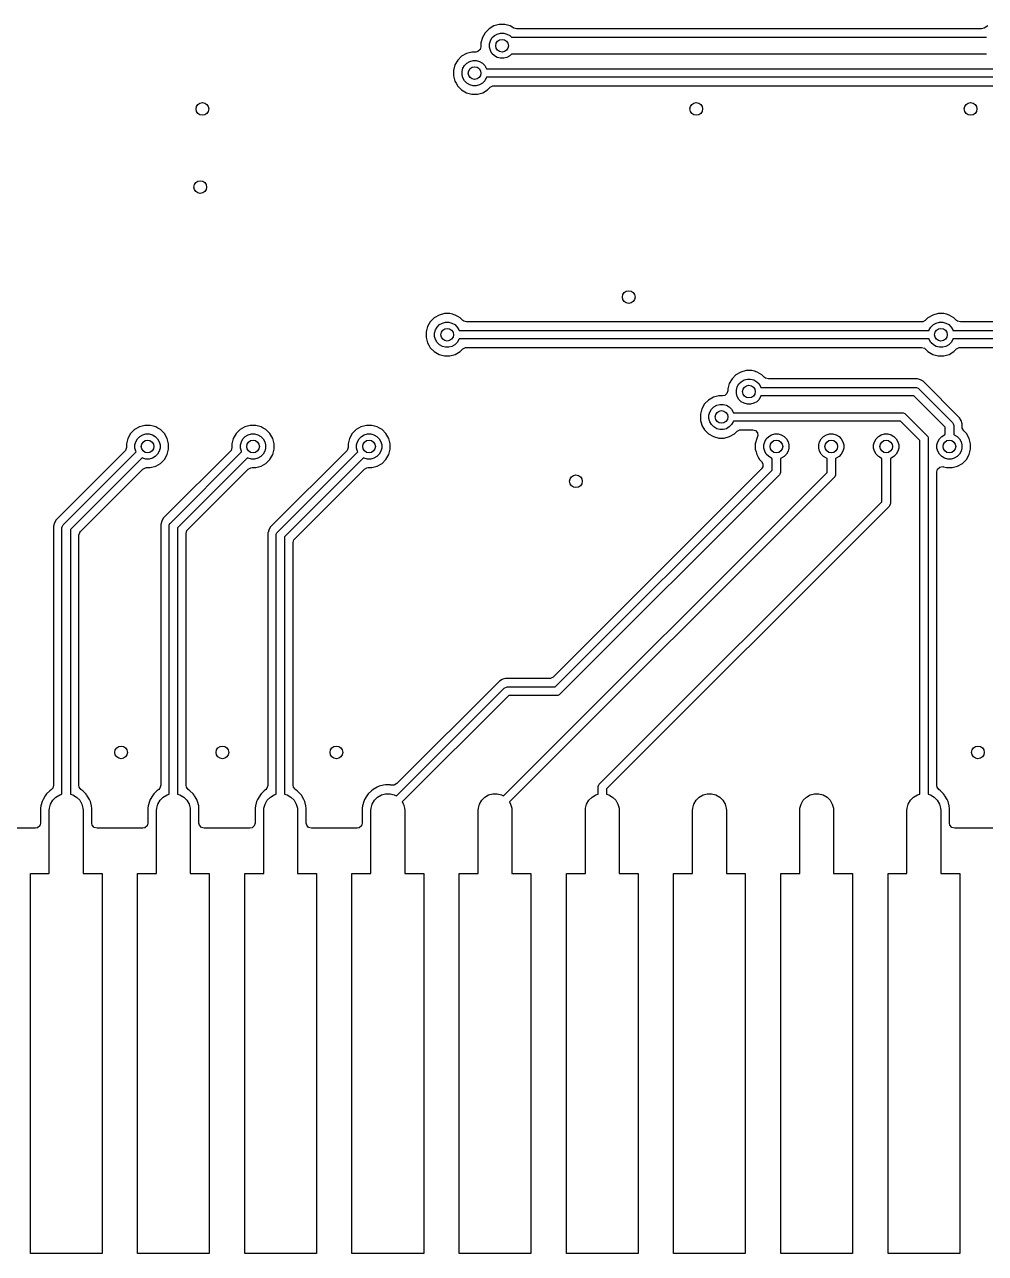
# Model space of a CAD drawing. Header units: inches. Extents: x 2.9 to 6.6, y -4.54 to -2.01.
# Drawn here: x 4.224 to 5.12, y -4.54 to -3.394 of the extents above; entities that cross this region are included whole.
import ezdxf

# ---------------------------------------------------------------- set-up
doc = ezdxf.new("R2010")
doc.units = ezdxf.units.IN
doc.header["$MEASUREMENT"] = 0
doc.layers.add('BLACK', color=7, linetype='CONTINUOUS')

msp = doc.modelspace()

# ---------------------------------------------------------------- linework, layer by layer
at = {"layer": 'BLACK', "linetype": 'CONTINUOUS'}
for p, q in [((4.6667, -3.3937), (4.6617, -3.395)), ((4.6719, -3.3937), (4.6667, -3.3937)), ((4.6769, -3.395), (4.6719, -3.3937)), ((4.6535, -3.4013), (4.6509, -3.4058)), ((4.6572, -3.3976), (4.6535, -3.4013)), ((4.6535, -3.4013), (4.6535, -3.4013)), ((4.6617, -3.395), (4.6572, -3.3976)), ((4.6572, -3.3976), (4.6572, -3.3976)), ((4.6599, -3.4062), (4.6621, -3.404)), ((4.6621, -3.404), (4.6648, -3.4025)), ((4.6648, -3.4025), (4.6677, -3.4017)), ((4.6677, -3.4017), (4.6708, -3.4017)), ((4.6708, -3.4017), (4.6738, -3.4025)), ((4.6738, -3.4025), (4.6765, -3.404)), ((4.6765, -3.404), (4.678, -3.4055)), ((4.6803, -3.397), (4.6769, -3.395)), ((4.6769, -3.395), (4.6769, -3.395)), ((4.6769, -3.395), (4.6769, -3.395)), ((4.678, -3.4055), (5.1212, -3.4055)), ((4.6827, -3.3976), (4.6803, -3.397)), ((5.1165, -3.3976), (4.6827, -3.3976)), ((5.119, -3.397), (5.1165, -3.3976)), ((5.1223, -3.395), (5.119, -3.397)), ((4.6488, -3.417), (4.6467, -3.4188)), ((4.6496, -3.4144), (4.6488, -3.417)), ((4.6509, -3.4058), (4.6496, -3.4108)), ((4.6496, -3.4108), (4.6496, -3.4144)), ((4.6576, -3.4118), (4.6584, -3.4089)), ((4.6576, -3.4149), (4.6576, -3.4118)), ((4.6584, -3.4179), (4.6576, -3.4149)), ((4.6584, -3.4089), (4.6599, -3.4062)), ((4.6279, -3.4269), (4.6253, -3.4314)), ((4.6316, -3.4232), (4.6279, -3.4269)), ((4.6279, -3.4269), (4.6279, -3.4269)), ((4.6361, -3.4206), (4.6316, -3.4232)), ((4.6316, -3.4232), (4.6316, -3.4232)), ((4.6411, -3.4193), (4.6361, -3.4206)), ((4.6365, -3.4296), (4.6392, -3.4281)), ((4.6392, -3.4281), (4.6422, -3.4273)), ((4.6447, -3.4193), (4.6411, -3.4193)), ((4.6422, -3.4273), (4.6452, -3.4273)), ((4.6467, -3.4188), (4.6447, -3.4193)), ((4.6452, -3.4273), (4.6482, -3.4281)), ((4.6482, -3.4281), (4.6509, -3.4296)), ((4.6599, -3.4206), (4.6584, -3.4179)), ((4.6621, -3.4228), (4.6599, -3.4206)), ((4.6648, -3.4243), (4.6621, -3.4228)), ((4.6677, -3.4251), (4.6648, -3.4243)), ((4.6708, -3.4251), (4.6677, -3.4251)), ((4.6738, -3.4243), (4.6708, -3.4251)), ((4.6765, -3.4228), (4.6738, -3.4243)), ((4.678, -3.4213), (4.6765, -3.4228)), ((5.1212, -3.4213), (4.678, -3.4213)), ((4.6253, -3.4314), (4.624, -3.4364)), ((4.624, -3.4364), (4.624, -3.4416)), ((4.632, -3.4374), (4.6328, -3.4345)), ((4.632, -3.4405), (4.632, -3.4374)), ((4.6328, -3.4345), (4.6343, -3.4318)), ((4.6343, -3.4318), (4.6365, -3.4296)), ((4.6509, -3.4296), (4.6531, -3.4318)), ((4.6531, -3.4318), (4.6546, -3.4345)), ((4.6546, -3.4345), (4.6548, -3.435)), ((4.6548, -3.435), (5.9767, -3.435)), ((4.624, -3.4416), (4.6253, -3.4466)), ((4.6253, -3.4466), (4.6264, -3.4484)), ((4.6264, -3.4484), (4.6279, -3.4511)), ((4.6279, -3.4511), (4.6316, -3.4547)), ((4.6328, -3.4435), (4.632, -3.4405)), ((4.6343, -3.4462), (4.6328, -3.4435)), ((4.6365, -3.4483), (4.6343, -3.4462)), ((4.6392, -3.4499), (4.6365, -3.4483)), ((4.6422, -3.4507), (4.6392, -3.4499)), ((4.6452, -3.4507), (4.6422, -3.4507)), ((4.6482, -3.4499), (4.6452, -3.4507)), ((4.6509, -3.4483), (4.6482, -3.4499)), ((4.6531, -3.4462), (4.6509, -3.4483)), ((4.6546, -3.4435), (4.6531, -3.4462)), ((4.6548, -3.4429), (4.6546, -3.4435)), ((5.9783, -3.4429), (4.6548, -3.4429)), ((4.6583, -3.4522), (4.6607, -3.4509)), ((4.6607, -3.4509), (4.6618, -3.4508)), ((4.6618, -3.4508), (5.9799, -3.4508)), ((4.6316, -3.4547), (4.6361, -3.4573)), ((4.6361, -3.4573), (4.6411, -3.4587)), ((4.6411, -3.4587), (4.6411, -3.4587)), ((4.6411, -3.4587), (4.6463, -3.4587)), ((4.6463, -3.4587), (4.6513, -3.4573)), ((4.6463, -3.4587), (4.6463, -3.4587)), ((4.6513, -3.4573), (4.6558, -3.4547)), ((4.6558, -3.4547), (4.6583, -3.4522)), ((4.606, -3.6673), (4.6023, -3.671)), ((4.6105, -3.6647), (4.606, -3.6673)), ((4.606, -3.6673), (4.606, -3.6673)), ((4.6155, -3.6634), (4.6105, -3.6647)), ((4.6207, -3.6634), (4.6155, -3.6634)), ((4.6232, -3.664), (4.6207, -3.6634)), ((4.6257, -3.6647), (4.6232, -3.664)), ((4.628, -3.666), (4.6257, -3.6647)), ((4.6302, -3.6673), (4.628, -3.666)), ((4.6327, -3.6698), (4.6302, -3.6673)), ((4.6302, -3.6673), (4.6302, -3.6673)), ((5.0666, -3.6673), (5.0641, -3.6698)), ((5.0711, -3.6647), (5.0666, -3.6673)), ((5.0666, -3.6673), (5.0666, -3.6673)), ((5.0761, -3.6634), (5.0711, -3.6647)), ((5.0813, -3.6634), (5.0761, -3.6634)), ((5.0838, -3.664), (5.0813, -3.6634)), ((5.0863, -3.6647), (5.0838, -3.664)), ((5.0886, -3.666), (5.0863, -3.6647)), ((5.0908, -3.6673), (5.0886, -3.666)), ((5.0933, -3.6698), (5.0908, -3.6673)), ((5.0908, -3.6673), (5.0908, -3.6673)), ((4.5997, -3.6755), (4.5984, -3.6805)), ((4.5984, -3.6805), (4.5984, -3.6857)), ((4.6023, -3.671), (4.5997, -3.6755)), ((4.6023, -3.671), (4.6023, -3.671)), ((4.6064, -3.6815), (4.6072, -3.6786)), ((4.6072, -3.6786), (4.6087, -3.6759)), ((4.6087, -3.6759), (4.6109, -3.6737)), ((4.6109, -3.6737), (4.6136, -3.6722)), ((4.6136, -3.6722), (4.6166, -3.6714)), ((4.6166, -3.6714), (4.6197, -3.6714)), ((4.6197, -3.6714), (4.6226, -3.6722)), ((4.6226, -3.6722), (4.6253, -3.6737)), ((4.6253, -3.6737), (4.6275, -3.6759)), ((4.6275, -3.6759), (4.629, -3.6786)), ((4.629, -3.6786), (4.6292, -3.6791)), ((4.6292, -3.6791), (5.0677, -3.6791)), ((4.6335, -3.6705), (4.6327, -3.6698)), ((4.6362, -3.6712), (4.6335, -3.6705)), ((5.0607, -3.6712), (4.6362, -3.6712)), ((5.0617, -3.6711), (5.0607, -3.6712)), ((5.0641, -3.6698), (5.0617, -3.6711)), ((5.0677, -3.6791), (5.0678, -3.6786)), ((5.0678, -3.6786), (5.0694, -3.6759)), ((5.0694, -3.6759), (5.0716, -3.6737)), ((5.0716, -3.6737), (5.0742, -3.6722)), ((5.0742, -3.6722), (5.0772, -3.6714)), ((5.0772, -3.6714), (5.0803, -3.6714)), ((5.0803, -3.6714), (5.0833, -3.6722)), ((5.0833, -3.6722), (5.0859, -3.6737)), ((5.0859, -3.6737), (5.0881, -3.6759)), ((5.0881, -3.6759), (5.0897, -3.6786)), ((5.0897, -3.6786), (5.0898, -3.6791)), ((5.0898, -3.6791), (5.5303, -3.6791)), ((5.0942, -3.6705), (5.0933, -3.6698)), ((5.0968, -3.6712), (5.0942, -3.6705)), ((5.5233, -3.6712), (5.0968, -3.6712)), ((4.5984, -3.6857), (4.5997, -3.6907)), ((4.5997, -3.6907), (4.601, -3.6929)), ((4.6064, -3.6846), (4.6064, -3.6815)), ((4.6072, -3.6876), (4.6064, -3.6846)), ((4.6087, -3.6903), (4.6072, -3.6876)), ((4.6109, -3.6924), (4.6087, -3.6903)), ((4.6275, -3.6903), (4.6253, -3.6924)), ((4.629, -3.6876), (4.6275, -3.6903)), ((4.6292, -3.687), (4.629, -3.6876)), ((5.0677, -3.687), (4.6292, -3.687)), ((5.0678, -3.6876), (5.0677, -3.687)), ((5.0694, -3.6903), (5.0678, -3.6876)), ((5.0716, -3.6924), (5.0694, -3.6903)), ((5.0881, -3.6903), (5.0859, -3.6924)), ((5.0897, -3.6876), (5.0881, -3.6903)), ((5.0898, -3.687), (5.0897, -3.6876)), ((5.5303, -3.687), (5.0898, -3.687)), ((4.601, -3.6929), (4.6023, -3.6952)), ((4.6023, -3.6952), (4.606, -3.6988)), ((4.606, -3.6988), (4.6105, -3.7014)), ((4.6105, -3.7014), (4.6155, -3.7028)), ((4.6136, -3.694), (4.6109, -3.6924)), ((4.6166, -3.6948), (4.6136, -3.694)), ((4.6155, -3.7028), (4.6155, -3.7028)), ((4.6155, -3.7028), (4.6207, -3.7028)), ((4.6197, -3.6948), (4.6166, -3.6948)), ((4.6226, -3.694), (4.6197, -3.6948)), ((4.6207, -3.7028), (4.6257, -3.7014)), ((4.6207, -3.7028), (4.6207, -3.7028)), ((4.6253, -3.6924), (4.6226, -3.694)), ((4.6257, -3.7014), (4.6302, -3.6988)), ((4.6302, -3.6988), (4.6327, -3.6963)), ((4.6327, -3.6963), (4.6351, -3.695)), ((4.6351, -3.695), (4.6362, -3.6949)), ((4.6362, -3.6949), (5.0607, -3.6949)), ((5.0607, -3.6949), (5.0633, -3.6957)), ((5.0633, -3.6957), (5.0641, -3.6963)), ((5.0641, -3.6963), (5.0666, -3.6988)), ((5.0666, -3.6988), (5.0711, -3.7014)), ((5.0711, -3.7014), (5.0761, -3.7028)), ((5.0742, -3.694), (5.0716, -3.6924)), ((5.0772, -3.6948), (5.0742, -3.694)), ((5.0761, -3.7028), (5.0761, -3.7028)), ((5.0761, -3.7028), (5.0813, -3.7028)), ((5.0803, -3.6948), (5.0772, -3.6948)), ((5.0833, -3.694), (5.0803, -3.6948)), ((5.0813, -3.7028), (5.0863, -3.7014)), ((5.0813, -3.7028), (5.0813, -3.7028)), ((5.0859, -3.6924), (5.0833, -3.694)), ((5.0863, -3.7014), (5.0908, -3.6988)), ((5.0908, -3.6988), (5.0933, -3.6963)), ((5.0933, -3.6963), (5.0958, -3.695)), ((5.0958, -3.695), (5.0968, -3.6949)), ((5.0968, -3.6949), (5.5233, -3.6949)), ((4.8838, -3.7241), (4.8812, -3.7286)), ((4.8875, -3.7205), (4.8838, -3.7241)), ((4.8838, -3.7241), (4.8838, -3.7241)), ((4.892, -3.7179), (4.8875, -3.7205)), ((4.8875, -3.7205), (4.8875, -3.7205)), ((4.897, -3.7165), (4.892, -3.7179)), ((4.8924, -3.7269), (4.8951, -3.7253)), ((4.8951, -3.7253), (4.8981, -3.7245)), ((4.9022, -3.7165), (4.897, -3.7165)), ((4.8981, -3.7245), (4.9011, -3.7245)), ((4.9011, -3.7245), (4.9041, -3.7253)), ((4.9047, -3.7172), (4.9022, -3.7165)), ((4.9041, -3.7253), (4.9068, -3.7269)), ((4.9072, -3.7179), (4.9047, -3.7172)), ((4.9095, -3.7192), (4.9072, -3.7179)), ((4.9117, -3.7205), (4.9095, -3.7192)), ((4.9142, -3.723), (4.9117, -3.7205)), ((4.9117, -3.7205), (4.9117, -3.7205)), ((4.915, -3.7236), (4.9142, -3.723)), ((4.9177, -3.7244), (4.915, -3.7236)), ((5.0567, -3.7244), (4.9177, -3.7244)), ((5.0587, -3.7249), (5.0567, -3.7244)), ((5.0567, -3.7244), (5.0567, -3.7244)), ((5.0597, -3.7252), (5.0587, -3.7249)), ((5.062, -3.7265), (5.0597, -3.7252)), ((5.0597, -3.7252), (5.0597, -3.7252)), ((5.0624, -3.7268), (5.062, -3.7265)), ((5.062, -3.7265), (5.062, -3.7265)), ((5.0961, -3.7605), (5.0624, -3.7268)), ((5.0624, -3.7268), (5.0624, -3.7268)), ((4.8791, -3.7379), (4.877, -3.7397)), ((4.8799, -3.7353), (4.8791, -3.7379)), ((4.8812, -3.7286), (4.8799, -3.7336)), ((4.8799, -3.7336), (4.8799, -3.7353)), ((4.8879, -3.7347), (4.8887, -3.7317)), ((4.8879, -3.7378), (4.8879, -3.7347)), ((4.8887, -3.7407), (4.8879, -3.7378)), ((4.8887, -3.7317), (4.8902, -3.729)), ((4.8902, -3.729), (4.8924, -3.7269)), ((4.9068, -3.7269), (4.909, -3.729)), ((4.909, -3.729), (4.9105, -3.7317)), ((4.9105, -3.7317), (4.9107, -3.7323)), ((4.9107, -3.7323), (5.0551, -3.7323)), ((5.0551, -3.7323), (5.0559, -3.7324)), ((5.0559, -3.7324), (5.0573, -3.7329)), ((5.0573, -3.7329), (5.0579, -3.7334)), ((5.0579, -3.7334), (5.0894, -3.7649)), ((4.8582, -3.7477), (4.8557, -3.7522)), ((4.8619, -3.7441), (4.8582, -3.7477)), ((4.8582, -3.7477), (4.8582, -3.7477)), ((4.8664, -3.7415), (4.8619, -3.7441)), ((4.8619, -3.7441), (4.8619, -3.7441)), ((4.8714, -3.7401), (4.8664, -3.7415)), ((4.8668, -3.7505), (4.8695, -3.7489)), ((4.8695, -3.7489), (4.8725, -3.7481)), ((4.875, -3.7401), (4.8714, -3.7401)), ((4.8725, -3.7481), (4.8756, -3.7481)), ((4.877, -3.7397), (4.875, -3.7401)), ((4.8756, -3.7481), (4.8785, -3.7489)), ((4.8785, -3.7489), (4.8812, -3.7505)), ((4.8902, -3.7434), (4.8887, -3.7407)), ((4.8924, -3.7456), (4.8902, -3.7434)), ((4.8951, -3.7471), (4.8924, -3.7456)), ((4.8981, -3.7479), (4.8951, -3.7471)), ((4.9011, -3.7479), (4.8981, -3.7479)), ((4.9041, -3.7471), (4.9011, -3.7479)), ((4.9068, -3.7456), (4.9041, -3.7471)), ((4.909, -3.7434), (4.9068, -3.7456)), ((4.9105, -3.7407), (4.909, -3.7434)), ((4.9107, -3.7402), (4.9105, -3.7407)), ((5.0535, -3.7402), (4.9107, -3.7402)), ((5.0827, -3.7693), (5.0535, -3.7402)), ((4.8557, -3.7522), (4.8543, -3.7572)), ((4.8543, -3.7572), (4.8543, -3.7624)), ((4.8623, -3.7583), (4.8631, -3.7553)), ((4.8623, -3.7614), (4.8623, -3.7583)), ((4.8631, -3.7553), (4.8646, -3.7527)), ((4.8646, -3.7527), (4.8668, -3.7505)), ((4.8812, -3.7505), (4.8834, -3.7527)), ((4.8834, -3.7527), (4.8849, -3.7553)), ((4.8849, -3.7553), (4.8851, -3.7559)), ((4.8851, -3.7559), (5.0427, -3.7559)), ((5.0427, -3.7559), (5.0435, -3.756)), ((5.0435, -3.756), (5.0449, -3.7566)), ((5.0449, -3.7566), (5.0455, -3.7571)), ((5.0455, -3.7571), (5.0658, -3.7774)), ((5.0976, -3.7632), (5.0961, -3.7605)), ((5.0961, -3.7605), (5.0961, -3.7605)), ((4.3265, -3.7716), (4.3228, -3.7753)), ((4.331, -3.769), (4.3265, -3.7716)), ((4.3265, -3.7716), (4.3265, -3.7716)), ((4.336, -3.7677), (4.331, -3.769)), ((4.3412, -3.7677), (4.336, -3.7677)), ((4.3437, -3.7684), (4.3412, -3.7677)), ((4.3462, -3.769), (4.3437, -3.7684)), ((4.3482, -3.7702), (4.3462, -3.769)), ((4.3507, -3.7716), (4.3482, -3.7702)), ((4.3544, -3.7753), (4.3507, -3.7716)), ((4.4249, -3.7716), (4.4212, -3.7753)), ((4.4294, -3.769), (4.4249, -3.7716)), ((4.4249, -3.7716), (4.4249, -3.7716)), ((4.4344, -3.7677), (4.4294, -3.769)), ((4.4396, -3.7677), (4.4344, -3.7677)), ((4.4421, -3.7684), (4.4396, -3.7677)), ((4.4446, -3.769), (4.4421, -3.7684)), ((4.4466, -3.7702), (4.4446, -3.769)), ((4.4491, -3.7716), (4.4466, -3.7702)), ((4.4528, -3.7753), (4.4491, -3.7716)), ((4.5332, -3.7716), (4.5295, -3.7753)), ((4.5377, -3.769), (4.5332, -3.7716)), ((4.5332, -3.7716), (4.5332, -3.7716)), ((4.5427, -3.7677), (4.5377, -3.769)), ((4.5479, -3.7677), (4.5427, -3.7677)), ((4.5504, -3.7684), (4.5479, -3.7677)), ((4.5529, -3.769), (4.5504, -3.7684)), ((4.5549, -3.7702), (4.5529, -3.769)), ((4.5574, -3.7716), (4.5549, -3.7702)), ((4.561, -3.7753), (4.5574, -3.7716)), ((4.8543, -3.7624), (4.8545, -3.7632)), ((4.8545, -3.7632), (4.8557, -3.7674)), ((4.8557, -3.7674), (4.8558, -3.7677)), ((4.8558, -3.7677), (4.8582, -3.7719)), ((4.8582, -3.7719), (4.8619, -3.7756)), ((4.8631, -3.7644), (4.8623, -3.7614)), ((4.8646, -3.767), (4.8631, -3.7644)), ((4.8668, -3.7692), (4.8646, -3.767)), ((4.8695, -3.7708), (4.8668, -3.7692)), ((4.8725, -3.7716), (4.8695, -3.7708)), ((4.8756, -3.7716), (4.8725, -3.7716)), ((4.8785, -3.7708), (4.8756, -3.7716)), ((4.8812, -3.7692), (4.8785, -3.7708)), ((4.8834, -3.767), (4.8812, -3.7692)), ((4.8849, -3.7644), (4.8834, -3.767)), ((4.8851, -3.7638), (4.8849, -3.7644)), ((5.0411, -3.7638), (4.8851, -3.7638)), ((4.8886, -3.7731), (4.891, -3.7718)), ((4.891, -3.7718), (4.8921, -3.7717)), ((4.8921, -3.7717), (4.9031, -3.7717)), ((4.9031, -3.7717), (4.9057, -3.7724)), ((4.9057, -3.7724), (4.9075, -3.7745)), ((5.0591, -3.7818), (5.0411, -3.7638)), ((5.0827, -3.7763), (5.0827, -3.7693)), ((5.0894, -3.7649), (5.0899, -3.7655)), ((5.0899, -3.7655), (5.0905, -3.7669)), ((5.0905, -3.7669), (5.0906, -3.7677)), ((5.0906, -3.7677), (5.0906, -3.7763)), ((5.0984, -3.7662), (5.0976, -3.7632)), ((5.0976, -3.7632), (5.0976, -3.7632)), ((5.0984, -3.7693), (5.0984, -3.7662)), ((5.0986, -3.7704), (5.0984, -3.7693)), ((5.0999, -3.7728), (5.0986, -3.7704)), ((4.3202, -3.7798), (4.3189, -3.7848)), ((4.3228, -3.7753), (4.3202, -3.7798)), ((4.3228, -3.7753), (4.3228, -3.7753)), ((4.3269, -3.7859), (4.3277, -3.7829)), ((4.3277, -3.7829), (4.3292, -3.7802)), ((4.3292, -3.7802), (4.3314, -3.778)), ((4.3314, -3.778), (4.3341, -3.7765)), ((4.3341, -3.7765), (4.337, -3.7757)), ((4.337, -3.7757), (4.3401, -3.7757)), ((4.3401, -3.7757), (4.3431, -3.7765)), ((4.3431, -3.7765), (4.3458, -3.778)), ((4.3458, -3.778), (4.348, -3.7802)), ((4.348, -3.7802), (4.3495, -3.7829)), ((4.3495, -3.7829), (4.3503, -3.7859)), ((4.3569, -3.7798), (4.3544, -3.7753)), ((4.3583, -3.7848), (4.3569, -3.7798)), ((4.4186, -3.7798), (4.4173, -3.7848)), ((4.4212, -3.7753), (4.4186, -3.7798)), ((4.4212, -3.7753), (4.4212, -3.7753)), ((4.4253, -3.7859), (4.4261, -3.7829)), ((4.4261, -3.7829), (4.4276, -3.7802)), ((4.4276, -3.7802), (4.4298, -3.778)), ((4.4298, -3.778), (4.4325, -3.7765)), ((4.4325, -3.7765), (4.4355, -3.7757)), ((4.4355, -3.7757), (4.4385, -3.7757)), ((4.4385, -3.7757), (4.4415, -3.7765)), ((4.4415, -3.7765), (4.4442, -3.778)), ((4.4442, -3.778), (4.4464, -3.7802)), ((4.4464, -3.7802), (4.4479, -3.7829)), ((4.4479, -3.7829), (4.4487, -3.7859)), ((4.4554, -3.7798), (4.4528, -3.7753)), ((4.4567, -3.7848), (4.4554, -3.7798)), ((4.5269, -3.7798), (4.5256, -3.7848)), ((4.5295, -3.7753), (4.5269, -3.7798)), ((4.5295, -3.7753), (4.5295, -3.7753)), ((4.5336, -3.7859), (4.5344, -3.7829)), ((4.5344, -3.7829), (4.5359, -3.7802)), ((4.5359, -3.7802), (4.5381, -3.778)), ((4.5381, -3.778), (4.5408, -3.7765)), ((4.5408, -3.7765), (4.5437, -3.7757)), ((4.5437, -3.7757), (4.5468, -3.7757)), ((4.5468, -3.7757), (4.5498, -3.7765)), ((4.5498, -3.7765), (4.5525, -3.778)), ((4.5525, -3.778), (4.5546, -3.7802)), ((4.5546, -3.7802), (4.5562, -3.7829)), ((4.5562, -3.7829), (4.557, -3.7859)), ((4.5636, -3.7798), (4.561, -3.7753)), ((4.565, -3.7848), (4.5636, -3.7798)), ((4.8619, -3.7756), (4.8664, -3.7782)), ((4.8664, -3.7782), (4.8714, -3.7795)), ((4.8714, -3.7795), (4.8714, -3.7795)), ((4.8714, -3.7795), (4.8766, -3.7795)), ((4.8766, -3.7795), (4.8816, -3.7782)), ((4.8766, -3.7795), (4.8766, -3.7795)), ((4.8816, -3.7782), (4.8861, -3.7756)), ((4.8861, -3.7756), (4.8886, -3.7731)), ((4.9068, -3.7798), (4.9055, -3.7848)), ((4.9073, -3.779), (4.9068, -3.7798)), ((4.9068, -3.7798), (4.9068, -3.7798)), ((4.9079, -3.7772), (4.9073, -3.779)), ((4.9075, -3.7745), (4.9079, -3.7772)), ((4.9135, -3.7859), (4.9143, -3.7829)), ((4.9143, -3.7829), (4.9158, -3.7802)), ((4.9158, -3.7802), (4.918, -3.778)), ((4.918, -3.778), (4.9207, -3.7765)), ((4.9207, -3.7765), (4.9237, -3.7757)), ((4.9237, -3.7757), (4.9267, -3.7757)), ((4.9267, -3.7757), (4.9297, -3.7765)), ((4.9297, -3.7765), (4.9324, -3.778)), ((4.9324, -3.778), (4.9346, -3.7802)), ((4.9346, -3.7802), (4.9361, -3.7829)), ((4.9361, -3.7829), (4.9369, -3.7859)), ((4.9647, -3.7859), (4.9655, -3.7829)), ((4.9655, -3.7829), (4.967, -3.7802)), ((4.967, -3.7802), (4.9692, -3.778)), ((4.9692, -3.778), (4.9719, -3.7765)), ((4.9719, -3.7765), (4.9748, -3.7757)), ((4.9748, -3.7757), (4.9779, -3.7757)), ((4.9779, -3.7757), (4.9809, -3.7765)), ((4.9809, -3.7765), (4.9836, -3.778)), ((4.9836, -3.778), (4.9857, -3.7802)), ((4.9857, -3.7802), (4.9873, -3.7829)), ((4.9873, -3.7829), (4.9881, -3.7859)), ((5.0158, -3.7859), (5.0166, -3.7829)), ((5.0166, -3.7829), (5.0182, -3.7802)), ((5.0182, -3.7802), (5.0204, -3.778)), ((5.0204, -3.778), (5.023, -3.7765)), ((5.023, -3.7765), (5.026, -3.7757)), ((5.026, -3.7757), (5.0291, -3.7757)), ((5.0291, -3.7757), (5.0321, -3.7765)), ((5.0321, -3.7765), (5.0347, -3.778)), ((5.0347, -3.778), (5.0369, -3.7802)), ((5.0369, -3.7802), (5.0385, -3.7829)), ((5.0385, -3.7829), (5.0393, -3.7859)), ((5.0591, -4.1118), (5.0591, -3.7818)), ((5.0658, -3.7774), (5.0663, -3.778)), ((5.0663, -3.778), (5.0669, -3.7794)), ((5.0669, -3.7794), (5.0669, -3.7801)), ((5.0669, -3.7801), (5.0669, -4.1119)), ((5.0749, -3.7859), (5.0757, -3.7829)), ((5.0757, -3.7829), (5.0772, -3.7802)), ((5.0772, -3.7802), (5.0794, -3.778)), ((5.0794, -3.778), (5.0821, -3.7765)), ((5.0821, -3.7765), (5.0827, -3.7763)), ((5.0906, -3.7763), (5.0911, -3.7765)), ((5.0911, -3.7765), (5.0938, -3.778)), ((5.0938, -3.778), (5.096, -3.7802)), ((5.096, -3.7802), (5.0975, -3.7829)), ((5.0975, -3.7829), (5.0983, -3.7859)), ((5.1024, -3.7753), (5.0999, -3.7728)), ((5.105, -3.7798), (5.1024, -3.7753)), ((5.1063, -3.7848), (5.105, -3.7798)), ((4.3174, -3.7918), (4.2555, -3.8537)), ((4.26, -3.8604), (4.328, -3.7924)), ((4.3181, -3.791), (4.3174, -3.7918)), ((4.3189, -3.7884), (4.3181, -3.791)), ((4.3189, -3.7848), (4.3189, -3.7884)), ((4.3269, -3.7889), (4.3269, -3.7859)), ((4.3277, -3.7919), (4.3269, -3.7889)), ((4.328, -3.7924), (4.3277, -3.7919)), ((4.348, -3.7946), (4.3458, -3.7968)), ((4.3495, -3.7919), (4.348, -3.7946)), ((4.3503, -3.7889), (4.3495, -3.7919)), ((4.3503, -3.7859), (4.3503, -3.7889)), ((4.3544, -3.7995), (4.3569, -3.795)), ((4.4159, -3.7918), (4.3555, -3.8522)), ((4.3569, -3.795), (4.3583, -3.79)), ((4.3583, -3.79), (4.3583, -3.7848)), ((4.36, -3.8588), (4.4264, -3.7924)), ((4.4165, -3.791), (4.4159, -3.7918)), ((4.4173, -3.7884), (4.4165, -3.791)), ((4.4173, -3.7848), (4.4173, -3.7884)), ((4.4253, -3.7889), (4.4253, -3.7859)), ((4.4261, -3.7919), (4.4253, -3.7889)), ((4.4264, -3.7924), (4.4261, -3.7919)), ((4.4464, -3.7946), (4.4442, -3.7968)), ((4.4479, -3.7919), (4.4464, -3.7946)), ((4.4487, -3.7889), (4.4479, -3.7919)), ((4.4487, -3.7859), (4.4487, -3.7889)), ((4.4528, -3.7995), (4.4554, -3.795)), ((4.5241, -3.7918), (4.4553, -3.8606)), ((4.4554, -3.795), (4.4567, -3.79)), ((4.4567, -3.79), (4.4567, -3.7848)), ((4.4598, -3.8673), (4.5347, -3.7924)), ((4.5248, -3.791), (4.5241, -3.7918)), ((4.5256, -3.7884), (4.5248, -3.791)), ((4.5256, -3.7848), (4.5256, -3.7884)), ((4.5336, -3.7889), (4.5336, -3.7859)), ((4.5344, -3.7919), (4.5336, -3.7889)), ((4.5347, -3.7924), (4.5344, -3.7919)), ((4.5546, -3.7946), (4.5525, -3.7968)), ((4.5562, -3.7919), (4.5546, -3.7946)), ((4.557, -3.7889), (4.5562, -3.7919)), ((4.557, -3.7859), (4.557, -3.7889)), ((4.561, -3.7995), (4.5636, -3.795)), ((4.5636, -3.795), (4.565, -3.79)), ((4.565, -3.79), (4.565, -3.7848)), ((4.9055, -3.7848), (4.9055, -3.79)), ((4.9055, -3.79), (4.9062, -3.7925)), ((4.9062, -3.7925), (4.9068, -3.795)), ((4.9068, -3.795), (4.9081, -3.7973)), ((4.9135, -3.7889), (4.9135, -3.7859)), ((4.9143, -3.7919), (4.9135, -3.7889)), ((4.9158, -3.7946), (4.9143, -3.7919)), ((4.918, -3.7968), (4.9158, -3.7946)), ((4.9346, -3.7946), (4.9324, -3.7968)), ((4.9361, -3.7919), (4.9346, -3.7946)), ((4.9369, -3.7889), (4.9361, -3.7919)), ((4.9369, -3.7859), (4.9369, -3.7889)), ((4.9647, -3.7889), (4.9647, -3.7859)), ((4.9655, -3.7919), (4.9647, -3.7889)), ((4.967, -3.7946), (4.9655, -3.7919)), ((4.9692, -3.7968), (4.967, -3.7946)), ((4.9857, -3.7946), (4.9836, -3.7968)), ((4.9873, -3.7919), (4.9857, -3.7946)), ((4.9881, -3.7889), (4.9873, -3.7919)), ((4.9881, -3.7859), (4.9881, -3.7889)), ((5.0158, -3.7889), (5.0158, -3.7859)), ((5.0166, -3.7919), (5.0158, -3.7889)), ((5.0182, -3.7946), (5.0166, -3.7919)), ((5.0204, -3.7968), (5.0182, -3.7946)), ((5.0369, -3.7946), (5.0347, -3.7968)), ((5.0385, -3.7919), (5.0369, -3.7946)), ((5.0393, -3.7889), (5.0385, -3.7919)), ((5.0393, -3.7859), (5.0393, -3.7889)), ((5.0749, -3.7889), (5.0749, -3.7859)), ((5.0757, -3.7919), (5.0749, -3.7889)), ((5.0772, -3.7946), (5.0757, -3.7919)), ((5.0794, -3.7968), (5.0772, -3.7946)), ((5.096, -3.7946), (5.0938, -3.7968)), ((5.0975, -3.7919), (5.096, -3.7946)), ((5.0983, -3.7889), (5.0975, -3.7919)), ((5.0983, -3.7859), (5.0983, -3.7889)), ((5.1024, -3.7995), (5.105, -3.795)), ((5.105, -3.795), (5.1063, -3.79)), ((5.1063, -3.79), (5.1063, -3.7848)), ((4.3335, -3.798), (4.2667, -3.8648)), ((4.3341, -3.7983), (4.3335, -3.798)), ((4.337, -3.7991), (4.3341, -3.7983)), ((4.3401, -3.7991), (4.337, -3.7991)), ((4.3431, -3.7983), (4.3401, -3.7991)), ((4.3412, -3.8071), (4.3462, -3.8058)), ((4.3458, -3.7968), (4.3431, -3.7983)), ((4.3462, -3.8058), (4.3507, -3.8032)), ((4.3507, -3.8032), (4.3544, -3.7995)), ((4.432, -3.798), (4.3667, -3.8633)), ((4.4325, -3.7983), (4.432, -3.798)), ((4.4355, -3.7991), (4.4325, -3.7983)), ((4.4385, -3.7991), (4.4355, -3.7991)), ((4.4415, -3.7983), (4.4385, -3.7991)), ((4.4396, -3.8071), (4.4446, -3.8058)), ((4.4442, -3.7968), (4.4415, -3.7983)), ((4.4446, -3.8058), (4.4491, -3.8032)), ((4.4491, -3.8032), (4.4528, -3.7995)), ((4.5402, -3.798), (4.4665, -3.8717)), ((4.5408, -3.7983), (4.5402, -3.798)), ((4.5437, -3.7991), (4.5408, -3.7983)), ((4.5468, -3.7991), (4.5437, -3.7991)), ((4.5498, -3.7983), (4.5468, -3.7991)), ((4.5479, -3.8071), (4.5529, -3.8058)), ((4.5525, -3.7968), (4.5498, -3.7983)), ((4.5529, -3.8058), (4.5574, -3.8032)), ((4.5574, -3.8032), (4.561, -3.7995)), ((4.9081, -3.7973), (4.9094, -3.7995)), ((4.9094, -3.7995), (4.9094, -3.7995)), ((4.9094, -3.7995), (4.9113, -3.8013)), ((4.9113, -3.8013), (4.9126, -3.8037)), ((4.9124, -3.8065), (4.9113, -3.8082)), ((4.9126, -3.8037), (4.9124, -3.8065)), ((4.9207, -3.7983), (4.918, -3.7968)), ((4.9213, -3.7985), (4.9207, -3.7983)), ((4.9213, -3.8094), (4.9213, -3.7985)), ((4.9297, -3.7983), (4.9291, -3.7985)), ((4.9291, -3.7985), (4.9291, -3.811)), ((4.9324, -3.7968), (4.9297, -3.7983)), ((4.9719, -3.7983), (4.9692, -3.7968)), ((4.9724, -3.7985), (4.9719, -3.7983)), ((4.9724, -3.8118), (4.9724, -3.7985)), ((4.9809, -3.7983), (4.9803, -3.7985)), ((4.9803, -3.7985), (4.9803, -3.8134)), ((4.9836, -3.7968), (4.9809, -3.7983)), ((5.023, -3.7983), (5.0204, -3.7968)), ((5.0236, -3.7985), (5.023, -3.7983)), ((5.0236, -3.8389), (5.0236, -3.7985)), ((5.0321, -3.7983), (5.0315, -3.7985)), ((5.0315, -3.7985), (5.0315, -3.8406)), ((5.0347, -3.7968), (5.0321, -3.7983)), ((5.0756, -3.8084), (5.0777, -3.8066)), ((5.0777, -3.8066), (5.0804, -3.8062)), ((5.0821, -3.7983), (5.0794, -3.7968)), ((5.0804, -3.8062), (5.081, -3.8063)), ((5.081, -3.8063), (5.084, -3.8071)), ((5.0851, -3.7991), (5.0821, -3.7983)), ((5.0882, -3.7991), (5.0851, -3.7991)), ((5.0911, -3.7983), (5.0882, -3.7991)), ((5.0892, -3.8071), (5.0942, -3.8058)), ((5.0938, -3.7968), (5.0911, -3.7983)), ((5.0942, -3.8058), (5.0987, -3.8032)), ((5.0987, -3.8032), (5.1024, -3.7995)), ((4.276, -3.8667), (4.3342, -3.8085)), ((4.3342, -3.8085), (4.3366, -3.8072)), ((4.3366, -3.8072), (4.3376, -3.8071)), ((4.3376, -3.8071), (4.3412, -3.8071)), ((4.3412, -3.8071), (4.3412, -3.8071)), ((4.376, -3.8651), (4.4326, -3.8085)), ((4.4326, -3.8085), (4.435, -3.8072)), ((4.435, -3.8072), (4.4361, -3.8071)), ((4.4361, -3.8071), (4.4396, -3.8071)), ((4.4396, -3.8071), (4.4396, -3.8071)), ((4.4759, -3.8735), (4.5409, -3.8085)), ((4.5409, -3.8085), (4.5433, -3.8072)), ((4.5433, -3.8072), (4.5443, -3.8071)), ((4.5443, -3.8071), (4.5479, -3.8071)), ((4.5479, -3.8071), (4.5479, -3.8071)), ((4.6707, -4.1135), (4.9724, -3.8118)), ((4.9792, -3.8162), (4.6762, -4.1191)), ((4.9113, -3.8082), (4.717, -4.0025)), ((4.7188, -4.0118), (4.9213, -3.8094)), ((4.928, -3.8138), (4.7233, -4.0185)), ((4.9285, -3.8132), (4.928, -3.8138)), ((4.9291, -3.8118), (4.9285, -3.8132)), ((4.9291, -3.811), (4.9291, -3.8118)), ((4.9797, -3.8156), (4.9792, -3.8162)), ((4.9802, -3.8142), (4.9797, -3.8156)), ((4.9803, -3.8134), (4.9802, -3.8142)), ((5.0748, -3.811), (5.0756, -3.8084)), ((5.0748, -4.1037), (5.0748, -3.811)), ((5.084, -3.8071), (5.084, -3.8071)), ((5.084, -3.8071), (5.0892, -3.8071)), ((5.0892, -3.8071), (5.0892, -3.8071)), ((4.76, -4.1025), (5.0236, -3.8389)), ((5.0314, -3.8413), (5.0308, -3.8427)), ((5.0315, -3.8406), (5.0314, -3.8413)), ((4.3555, -3.8522), (4.3533, -3.8544)), ((5.0303, -3.8433), (4.7667, -4.107)), ((5.0308, -3.8427), (5.0303, -3.8433)), ((4.2518, -3.8586), (4.2509, -3.8616)), ((4.2509, -3.8616), (4.2509, -4.1035)), ((4.2533, -3.8559), (4.2518, -3.8586)), ((4.2518, -3.8586), (4.2518, -3.8586)), ((4.2555, -3.8537), (4.2533, -3.8559)), ((4.2533, -3.8559), (4.2533, -3.8559)), ((4.2588, -3.8632), (4.2589, -3.8624)), ((4.2588, -4.1119), (4.2588, -3.8632)), ((4.2589, -3.8624), (4.2595, -3.861)), ((4.2595, -3.861), (4.26, -3.8604)), ((4.3518, -3.8571), (4.3509, -3.8601)), ((4.3509, -3.8601), (4.3509, -4.1035)), ((4.3533, -3.8544), (4.3518, -3.8571)), ((4.3518, -3.8571), (4.3518, -3.8571)), ((4.3533, -3.8544), (4.3533, -3.8544)), ((4.3588, -3.8616), (4.3589, -3.8609)), ((4.3588, -4.1119), (4.3588, -3.8616)), ((4.3589, -3.8609), (4.3595, -3.8594)), ((4.3595, -3.8594), (4.36, -3.8588)), ((4.3667, -3.8633), (4.3667, -4.1119)), ((4.4531, -3.8628), (4.4516, -3.8655)), ((4.4553, -3.8606), (4.4531, -3.8628)), ((4.4531, -3.8628), (4.4531, -3.8628)), ((4.2667, -3.8648), (4.2667, -4.1119)), ((4.2746, -3.8701), (4.2754, -3.8675)), ((4.2746, -4.1035), (4.2746, -3.8701)), ((4.2754, -3.8675), (4.276, -3.8667)), ((4.3746, -3.8686), (4.3754, -3.8659)), ((4.3746, -4.1035), (4.3746, -3.8686)), ((4.3754, -3.8659), (4.376, -3.8651)), ((4.4509, -3.8681), (4.4508, -3.8685)), ((4.4508, -3.8685), (4.4508, -4.1037)), ((4.451, -3.8675), (4.4509, -3.8681)), ((4.4516, -3.8655), (4.451, -3.8675)), ((4.4516, -3.8655), (4.4516, -3.8655)), ((4.4587, -3.8693), (4.4593, -3.8679)), ((4.4587, -3.8701), (4.4587, -3.8693)), ((4.4587, -4.1119), (4.4587, -3.8701)), ((4.4593, -3.8679), (4.4598, -3.8673)), ((4.4665, -3.8717), (4.4665, -4.1118)), ((4.4744, -3.877), (4.4752, -3.8744)), ((4.4752, -3.8744), (4.4759, -3.8735)), ((4.4744, -4.1034), (4.4744, -3.877)), ((4.5707, -4.1135), (4.6712, -4.013)), ((4.6668, -4.0063), (4.571, -4.102)), ((4.6695, -4.0047), (4.6668, -4.0063)), ((4.6668, -4.0063), (4.6668, -4.0063)), ((4.671, -4.0043), (4.6695, -4.0047)), ((4.6695, -4.0047), (4.6695, -4.0047)), ((4.6725, -4.0039), (4.671, -4.0043)), ((4.6712, -4.013), (4.6718, -4.0125)), ((4.6718, -4.0125), (4.6733, -4.0119)), ((4.7135, -4.0039), (4.6725, -4.0039)), ((4.6733, -4.0119), (4.674, -4.0118)), ((4.674, -4.0118), (4.7188, -4.0118)), ((4.7146, -4.0038), (4.7135, -4.0039)), ((4.717, -4.0025), (4.7146, -4.0038)), ((4.6757, -4.0197), (4.5762, -4.1191)), ((4.7205, -4.0197), (4.6757, -4.0197)), ((4.7212, -4.0196), (4.7205, -4.0197)), ((4.7227, -4.019), (4.7212, -4.0196)), ((4.7233, -4.0185), (4.7227, -4.019)), ((4.2509, -4.1035), (4.2502, -4.1062)), ((4.2749, -4.1052), (4.2746, -4.1035)), ((4.3509, -4.1035), (4.3502, -4.1062)), ((4.3749, -4.1052), (4.3746, -4.1035)), ((4.4508, -4.1037), (4.45, -4.1063)), ((4.4748, -4.1053), (4.4744, -4.1034)), ((4.5546, -4.1045), (4.5527, -4.1053)), ((4.5586, -4.1034), (4.5546, -4.1045)), ((4.5607, -4.1032), (4.5586, -4.1034)), ((4.5649, -4.1032), (4.5607, -4.1032)), ((4.5607, -4.1032), (4.5607, -4.1032)), ((4.5656, -4.1033), (4.5649, -4.1032)), ((4.5649, -4.1032), (4.5649, -4.1032)), ((4.5669, -4.1034), (4.5656, -4.1033)), ((4.5686, -4.1034), (4.5669, -4.1034)), ((4.571, -4.102), (4.5686, -4.1034)), ((4.7588, -4.1053), (4.7589, -4.1046)), ((4.7589, -4.1046), (4.7595, -4.1031)), ((4.7595, -4.1031), (4.76, -4.1025)), ((5.0751, -4.1053), (5.0748, -4.1037)), ((4.2432, -4.1133), (4.2411, -4.1169)), ((4.2445, -4.1116), (4.2432, -4.1133)), ((4.2474, -4.1087), (4.2445, -4.1116)), ((4.249, -4.1074), (4.2474, -4.1087)), ((4.2502, -4.1062), (4.249, -4.1074)), ((4.2503, -4.1174), (4.2532, -4.1145)), ((4.2532, -4.1145), (4.2568, -4.1124)), ((4.2568, -4.1124), (4.2588, -4.1119)), ((4.2667, -4.1119), (4.2688, -4.1124)), ((4.2688, -4.1124), (4.2724, -4.1145)), ((4.2724, -4.1145), (4.2753, -4.1174)), ((4.2765, -4.1074), (4.2749, -4.1052)), ((4.2782, -4.1087), (4.2765, -4.1074)), ((4.2811, -4.1116), (4.2782, -4.1087)), ((4.2821, -4.1129), (4.2811, -4.1116)), ((4.2824, -4.1133), (4.2821, -4.1129)), ((4.2845, -4.1169), (4.2824, -4.1133)), ((4.3432, -4.1133), (4.3411, -4.1169)), ((4.3445, -4.1116), (4.3432, -4.1133)), ((4.3474, -4.1087), (4.3445, -4.1116)), ((4.349, -4.1074), (4.3474, -4.1087)), ((4.3502, -4.1062), (4.349, -4.1074)), ((4.3503, -4.1174), (4.3532, -4.1145)), ((4.3532, -4.1145), (4.3568, -4.1124)), ((4.3568, -4.1124), (4.3588, -4.1119)), ((4.3667, -4.1119), (4.3688, -4.1124)), ((4.3688, -4.1124), (4.3724, -4.1145)), ((4.3724, -4.1145), (4.3753, -4.1174)), ((4.3765, -4.1074), (4.3749, -4.1052)), ((4.3782, -4.1087), (4.3765, -4.1074)), ((4.3811, -4.1116), (4.3782, -4.1087)), ((4.3821, -4.1129), (4.3811, -4.1116)), ((4.3824, -4.1133), (4.3821, -4.1129)), ((4.3845, -4.1169), (4.3824, -4.1133)), ((4.4432, -4.1133), (4.4411, -4.1169)), ((4.4445, -4.1116), (4.4432, -4.1133)), ((4.4474, -4.1087), (4.4445, -4.1116)), ((4.4489, -4.1075), (4.4474, -4.1087)), ((4.45, -4.1063), (4.4489, -4.1075)), ((4.4503, -4.1174), (4.4532, -4.1145)), ((4.4532, -4.1145), (4.4568, -4.1124)), ((4.4568, -4.1124), (4.4587, -4.1119)), ((4.4665, -4.1118), (4.4688, -4.1124)), ((4.4688, -4.1124), (4.4724, -4.1145)), ((4.4724, -4.1145), (4.4753, -4.1174)), ((4.4764, -4.1072), (4.4748, -4.1053)), ((4.4764, -4.1073), (4.4764, -4.1072)), ((4.4765, -4.1074), (4.4764, -4.1073)), ((4.477, -4.1078), (4.4765, -4.1074)), ((4.4765, -4.1074), (4.4765, -4.1074)), ((4.4782, -4.1087), (4.477, -4.1078)), ((4.4811, -4.1116), (4.4782, -4.1087)), ((4.4782, -4.1087), (4.4782, -4.1087)), ((4.4821, -4.1129), (4.4811, -4.1116)), ((4.4824, -4.1133), (4.4821, -4.1129)), ((4.4845, -4.1169), (4.4824, -4.1133)), ((4.5432, -4.1133), (4.5411, -4.1169)), ((4.5445, -4.1116), (4.5432, -4.1133)), ((4.5474, -4.1087), (4.5445, -4.1116)), ((4.5491, -4.1074), (4.5474, -4.1087)), ((4.5527, -4.1053), (4.5491, -4.1074)), ((4.5503, -4.1174), (4.5532, -4.1145)), ((4.5527, -4.1053), (4.5527, -4.1053)), ((4.5532, -4.1145), (4.5568, -4.1124)), ((4.5568, -4.1124), (4.5607, -4.1114)), ((4.5607, -4.1114), (4.5648, -4.1114)), ((4.5648, -4.1114), (4.5688, -4.1124)), ((4.5688, -4.1124), (4.5707, -4.1135)), ((4.6503, -4.1174), (4.6532, -4.1145)), ((4.6532, -4.1145), (4.6568, -4.1124)), ((4.6568, -4.1124), (4.6607, -4.1114)), ((4.6607, -4.1114), (4.6648, -4.1114)), ((4.6648, -4.1114), (4.6688, -4.1124)), ((4.6688, -4.1124), (4.6707, -4.1135)), ((4.7503, -4.1174), (4.7532, -4.1145)), ((4.7532, -4.1145), (4.7568, -4.1124)), ((4.7568, -4.1124), (4.7588, -4.1119)), ((4.7588, -4.1119), (4.7588, -4.1053)), ((4.7667, -4.107), (4.7667, -4.1119)), ((4.7667, -4.1119), (4.7688, -4.1124)), ((4.7688, -4.1124), (4.7724, -4.1145)), ((4.7724, -4.1145), (4.7753, -4.1174)), ((4.8503, -4.1174), (4.8532, -4.1145)), ((4.8532, -4.1145), (4.8568, -4.1124)), ((4.8568, -4.1124), (4.8607, -4.1114)), ((4.8607, -4.1114), (4.8648, -4.1114)), ((4.8648, -4.1114), (4.8688, -4.1124)), ((4.8688, -4.1124), (4.8724, -4.1145)), ((4.8724, -4.1145), (4.8753, -4.1174)), ((4.9503, -4.1174), (4.9532, -4.1145)), ((4.9532, -4.1145), (4.9568, -4.1124)), ((4.9568, -4.1124), (4.9607, -4.1114)), ((4.9607, -4.1114), (4.9648, -4.1114)), ((4.9648, -4.1114), (4.9688, -4.1124)), ((4.9688, -4.1124), (4.9724, -4.1145)), ((4.9724, -4.1145), (4.9753, -4.1174)), ((5.0503, -4.1174), (5.0532, -4.1145)), ((5.0532, -4.1145), (5.0568, -4.1124)), ((5.0568, -4.1124), (5.0591, -4.1118)), ((5.0669, -4.1119), (5.0688, -4.1124)), ((5.0688, -4.1124), (5.0724, -4.1145)), ((5.0724, -4.1145), (5.0753, -4.1174)), ((5.0767, -4.1076), (5.0751, -4.1053)), ((5.0782, -4.1087), (5.0767, -4.1076)), ((5.0811, -4.1116), (5.0782, -4.1087)), ((5.0782, -4.1087), (5.0782, -4.1087)), ((5.0821, -4.1129), (5.0811, -4.1116)), ((5.0824, -4.1133), (5.0821, -4.1129)), ((5.0845, -4.1169), (5.0824, -4.1133)), ((4.2392, -4.1228), (4.2389, -4.1249)), ((4.2389, -4.1249), (4.2389, -4.1388)), ((4.2403, -4.1188), (4.2392, -4.1228)), ((4.2411, -4.1169), (4.2403, -4.1188)), ((4.2411, -4.1169), (4.2411, -4.1169)), ((4.247, -4.127), (4.2472, -4.1249)), ((4.247, -4.186), (4.247, -4.127)), ((4.2472, -4.1249), (4.2482, -4.121)), ((4.2482, -4.121), (4.2503, -4.1174)), ((4.2753, -4.1174), (4.2773, -4.121)), ((4.2773, -4.121), (4.2784, -4.1249)), ((4.2784, -4.1249), (4.2785, -4.127)), ((4.2785, -4.127), (4.2785, -4.186)), ((4.2853, -4.1188), (4.2845, -4.1169)), ((4.2863, -4.1228), (4.2853, -4.1188)), ((4.2863, -4.1229), (4.2863, -4.1228)), ((4.2866, -4.1249), (4.2863, -4.1229)), ((4.2866, -4.1388), (4.2866, -4.1249)), ((4.3392, -4.1228), (4.3389, -4.1249)), ((4.3389, -4.1249), (4.3389, -4.1388)), ((4.3403, -4.1188), (4.3392, -4.1228)), ((4.3411, -4.1169), (4.3403, -4.1188)), ((4.3411, -4.1169), (4.3411, -4.1169)), ((4.347, -4.127), (4.3472, -4.1249)), ((4.347, -4.186), (4.347, -4.127)), ((4.3472, -4.1249), (4.3482, -4.121)), ((4.3482, -4.121), (4.3503, -4.1174)), ((4.3753, -4.1174), (4.3773, -4.121)), ((4.3773, -4.121), (4.3784, -4.1249)), ((4.3784, -4.1249), (4.3785, -4.127)), ((4.3785, -4.127), (4.3785, -4.186)), ((4.3853, -4.1188), (4.3845, -4.1169)), ((4.3863, -4.1228), (4.3853, -4.1188)), ((4.3863, -4.1229), (4.3863, -4.1228)), ((4.3866, -4.1249), (4.3863, -4.1229)), ((4.3866, -4.1388), (4.3866, -4.1249)), ((4.4392, -4.1228), (4.4389, -4.1249)), ((4.4389, -4.1249), (4.4389, -4.1388)), ((4.4403, -4.1188), (4.4392, -4.1228)), ((4.4411, -4.1169), (4.4403, -4.1188)), ((4.4411, -4.1169), (4.4411, -4.1169)), ((4.447, -4.127), (4.4472, -4.1249)), ((4.447, -4.186), (4.447, -4.127)), ((4.4472, -4.1249), (4.4482, -4.121)), ((4.4482, -4.121), (4.4503, -4.1174)), ((4.4753, -4.1174), (4.4773, -4.121)), ((4.4773, -4.121), (4.4784, -4.1249)), ((4.4784, -4.1249), (4.4785, -4.127)), ((4.4785, -4.127), (4.4785, -4.186)), ((4.4853, -4.1188), (4.4845, -4.1169)), ((4.4863, -4.1228), (4.4853, -4.1188)), ((4.4863, -4.1229), (4.4863, -4.1228)), ((4.4866, -4.1249), (4.4863, -4.1229)), ((4.4866, -4.1388), (4.4866, -4.1249)), ((4.5392, -4.1228), (4.5389, -4.1249)), ((4.5389, -4.1249), (4.5389, -4.1388)), ((4.5403, -4.1188), (4.5392, -4.1228)), ((4.5411, -4.1169), (4.5403, -4.1188)), ((4.5411, -4.1169), (4.5411, -4.1169)), ((4.547, -4.127), (4.5472, -4.1249)), ((4.547, -4.186), (4.547, -4.127)), ((4.5472, -4.1249), (4.5482, -4.121)), ((4.5482, -4.121), (4.5503, -4.1174)), ((4.5762, -4.1191), (4.5773, -4.121)), ((4.5773, -4.121), (4.5784, -4.1249)), ((4.5784, -4.1249), (4.5785, -4.127)), ((4.5785, -4.127), (4.5785, -4.186)), ((4.647, -4.127), (4.6472, -4.1249)), ((4.647, -4.186), (4.647, -4.127)), ((4.6472, -4.1249), (4.6482, -4.121)), ((4.6482, -4.121), (4.6503, -4.1174)), ((4.6762, -4.1191), (4.6773, -4.121)), ((4.6773, -4.121), (4.6784, -4.1249)), ((4.6784, -4.1249), (4.6785, -4.127)), ((4.6785, -4.127), (4.6785, -4.186)), ((4.747, -4.127), (4.7472, -4.1249)), ((4.747, -4.186), (4.747, -4.127)), ((4.7472, -4.1249), (4.7482, -4.121)), ((4.7482, -4.121), (4.7503, -4.1174)), ((4.7753, -4.1174), (4.7773, -4.121)), ((4.7773, -4.121), (4.7784, -4.1249)), ((4.7784, -4.1249), (4.7785, -4.127)), ((4.7785, -4.127), (4.7785, -4.186)), ((4.847, -4.127), (4.8472, -4.1249)), ((4.847, -4.186), (4.847, -4.127)), ((4.8472, -4.1249), (4.8482, -4.121)), ((4.8482, -4.121), (4.8503, -4.1174)), ((4.8753, -4.1174), (4.8773, -4.121)), ((4.8773, -4.121), (4.8784, -4.1249)), ((4.8784, -4.1249), (4.8785, -4.127)), ((4.8785, -4.127), (4.8785, -4.186)), ((4.947, -4.127), (4.9472, -4.1249)), ((4.947, -4.186), (4.947, -4.127)), ((4.9472, -4.1249), (4.9482, -4.121)), ((4.9482, -4.121), (4.9503, -4.1174)), ((4.9753, -4.1174), (4.9773, -4.121)), ((4.9773, -4.121), (4.9784, -4.1249)), ((4.9784, -4.1249), (4.9785, -4.127)), ((4.9785, -4.127), (4.9785, -4.186)), ((5.047, -4.127), (5.0472, -4.1249)), ((5.047, -4.186), (5.047, -4.127)), ((5.0472, -4.1249), (5.0482, -4.121)), ((5.0482, -4.121), (5.0503, -4.1174)), ((5.0753, -4.1174), (5.0773, -4.121)), ((5.0773, -4.121), (5.0784, -4.1249)), ((5.0784, -4.1249), (5.0785, -4.127)), ((5.0785, -4.127), (5.0785, -4.186)), ((5.0853, -4.1188), (5.0845, -4.1169)), ((5.0863, -4.1228), (5.0853, -4.1188)), ((5.0863, -4.1229), (5.0863, -4.1228)), ((5.0866, -4.1249), (5.0863, -4.1229)), ((5.0866, -4.1388), (5.0866, -4.1249)), ((4.2389, -4.1388), (4.2382, -4.1415)), ((4.2871, -4.1408), (4.2866, -4.1388)), ((4.3389, -4.1388), (4.3382, -4.1415)), ((4.3871, -4.1408), (4.3866, -4.1388)), ((4.4389, -4.1388), (4.4382, -4.1415)), ((4.4871, -4.1408), (4.4866, -4.1388)), ((4.5389, -4.1388), (4.5382, -4.1415)), ((5.0871, -4.1408), (5.0866, -4.1388)), ((4.2341, -4.1437), (4.1915, -4.1437)), ((4.2361, -4.1433), (4.2341, -4.1437)), ((4.2382, -4.1415), (4.2361, -4.1433)), ((4.2889, -4.1429), (4.2871, -4.1408)), ((4.2915, -4.1437), (4.2889, -4.1429)), ((4.3341, -4.1437), (4.2915, -4.1437)), ((4.3361, -4.1433), (4.3341, -4.1437)), ((4.3382, -4.1415), (4.3361, -4.1433)), ((4.3889, -4.1429), (4.3871, -4.1408)), ((4.3915, -4.1437), (4.3889, -4.1429)), ((4.4341, -4.1437), (4.3915, -4.1437)), ((4.4361, -4.1433), (4.4341, -4.1437)), ((4.4382, -4.1415), (4.4361, -4.1433)), ((4.4889, -4.1429), (4.4871, -4.1408)), ((4.4915, -4.1437), (4.4889, -4.1429)), ((4.5341, -4.1437), (4.4915, -4.1437)), ((4.5361, -4.1433), (4.5341, -4.1437)), ((4.5382, -4.1415), (4.5361, -4.1433)), ((5.0889, -4.1429), (5.0871, -4.1408)), ((5.0915, -4.1437), (5.0889, -4.1429)), ((5.1341, -4.1437), (5.0915, -4.1437)), ((4.2293, -4.5404), (4.2293, -4.186)), ((4.2293, -4.186), (4.247, -4.186)), ((4.2785, -4.186), (4.2962, -4.186)), ((4.2962, -4.186), (4.2962, -4.5404)), ((4.3293, -4.5404), (4.3293, -4.186)), ((4.3293, -4.186), (4.347, -4.186)), ((4.3785, -4.186), (4.3962, -4.186)), ((4.3962, -4.186), (4.3962, -4.5404)), ((4.4293, -4.5404), (4.4293, -4.186)), ((4.4293, -4.186), (4.447, -4.186)), ((4.4785, -4.186), (4.4962, -4.186)), ((4.4962, -4.186), (4.4962, -4.5404)), ((4.5293, -4.5404), (4.5293, -4.186)), ((4.5293, -4.186), (4.547, -4.186)), ((4.5785, -4.186), (4.5962, -4.186)), ((4.5962, -4.186), (4.5962, -4.5404)), ((4.6293, -4.5404), (4.6293, -4.186)), ((4.6293, -4.186), (4.647, -4.186)), ((4.6785, -4.186), (4.6962, -4.186)), ((4.6962, -4.186), (4.6962, -4.5404)), ((4.7293, -4.5404), (4.7293, -4.186)), ((4.7293, -4.186), (4.747, -4.186)), ((4.7785, -4.186), (4.7962, -4.186)), ((4.7962, -4.186), (4.7962, -4.5404)), ((4.8293, -4.5404), (4.8293, -4.186)), ((4.8293, -4.186), (4.847, -4.186)), ((4.8785, -4.186), (4.8962, -4.186)), ((4.8962, -4.186), (4.8962, -4.5404)), ((4.9293, -4.5404), (4.9293, -4.186)), ((4.9293, -4.186), (4.947, -4.186)), ((4.9785, -4.186), (4.9962, -4.186)), ((4.9962, -4.186), (4.9962, -4.5404)), ((5.0293, -4.5404), (5.0293, -4.186)), ((5.0293, -4.186), (5.047, -4.186)), ((5.0785, -4.186), (5.0962, -4.186)), ((5.0962, -4.186), (5.0962, -4.5404)), ((4.2962, -4.5404), (4.2293, -4.5404)), ((4.3962, -4.5404), (4.3293, -4.5404)), ((4.4962, -4.5404), (4.4293, -4.5404)), ((4.5962, -4.5404), (4.5293, -4.5404)), ((4.6962, -4.5404), (4.6293, -4.5404)), ((4.7962, -4.5404), (4.7293, -4.5404)), ((4.8962, -4.5404), (4.8293, -4.5404)), ((4.9962, -4.5404), (4.9293, -4.5404)), ((5.0962, -4.5404), (5.0293, -4.5404))]:
    msp.add_line(p, q, dxfattribs=at)
at = {"layer": 'BLACK'}
for centre in [(4.6693, -3.4134), (4.6437, -3.439), (4.3898, -3.4724), (4.8504, -3.4724), (5.1063, -3.4724), (4.3878, -3.5453), (4.7874, -3.648), (4.6181, -3.6831), (5.0787, -3.6831), (4.8996, -3.7362), (4.874, -3.7598), (4.3386, -3.7874), (4.437, -3.7874), (4.5453, -3.7874), (4.9252, -3.7874), (4.9764, -3.7874), (5.0276, -3.7874), (5.0866, -3.7874), (4.7382, -3.8199), (4.314, -4.0728), (4.4085, -4.0728), (4.5148, -4.0728), (5.1132, -4.0728)]:
    msp.add_circle(centre, 0.00591, dxfattribs=at)

doc.saveas('drawing.dxf')
